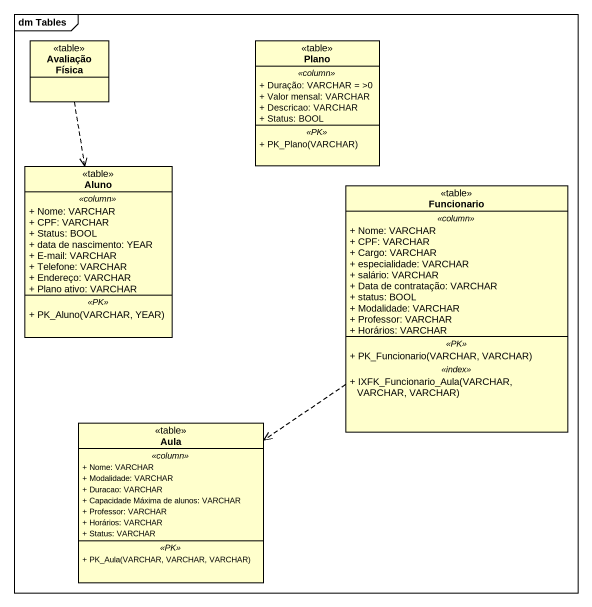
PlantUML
@startuml
mainframe dm Tables
hide circle
hide empty members
skinparam classAttributeIconSize 0
class "Avaliação Física" as Avaliação_Física <<table>>
class Plano <<table>> {
  .. <<column>> ..
  + Duração: VARCHAR = >0
  + Valor mensal: VARCHAR
  + Descricao: VARCHAR
  + Status: BOOL
  .. <<PK>> ..
  + PK_Plano(VARCHAR)
}
class Aluno <<table>> {
  .. <<column>> ..
  + Nome: VARCHAR
  + CPF: VARCHAR
  + Status: BOOL
  + data de nascimento: YEAR
  + E-mail: VARCHAR
  + Telefone: VARCHAR
  + Endereço: VARCHAR
  + Plano ativo: VARCHAR
  .. <<PK>> ..
  + PK_Aluno(VARCHAR, YEAR)
}
class Funcionario <<table>> {
  .. <<column>> ..
  + Nome: VARCHAR
  + CPF: VARCHAR
  + Cargo: VARCHAR
  + especialidade: VARCHAR
  + salário: VARCHAR
  + Data de contratação: VARCHAR
  + status: BOOL
  + Modalidade: VARCHAR
  + Professor: VARCHAR
  + Horários: VARCHAR
  .. <<PK>> ..
  + PK_Funcionario(VARCHAR, VARCHAR)
  .. <<index>> ..
  + IXFK_Funcionario_Aula(VARCHAR, VARCHAR, VARCHAR)
}
class Aula <<table>> {
  .. <<column>> ..
  + Nome: VARCHAR
  + Modalidade: VARCHAR
  + Duracao: VARCHAR
  + Capacidade Máxima de alunos: VARCHAR
  + Professor: VARCHAR
  + Horários: VARCHAR
  + Status: VARCHAR
  .. <<PK>> ..
  + PK_Aula(VARCHAR, VARCHAR, VARCHAR)
}
Avaliação_Física ..> Aluno
Funcionario ..> Aula
@enduml
